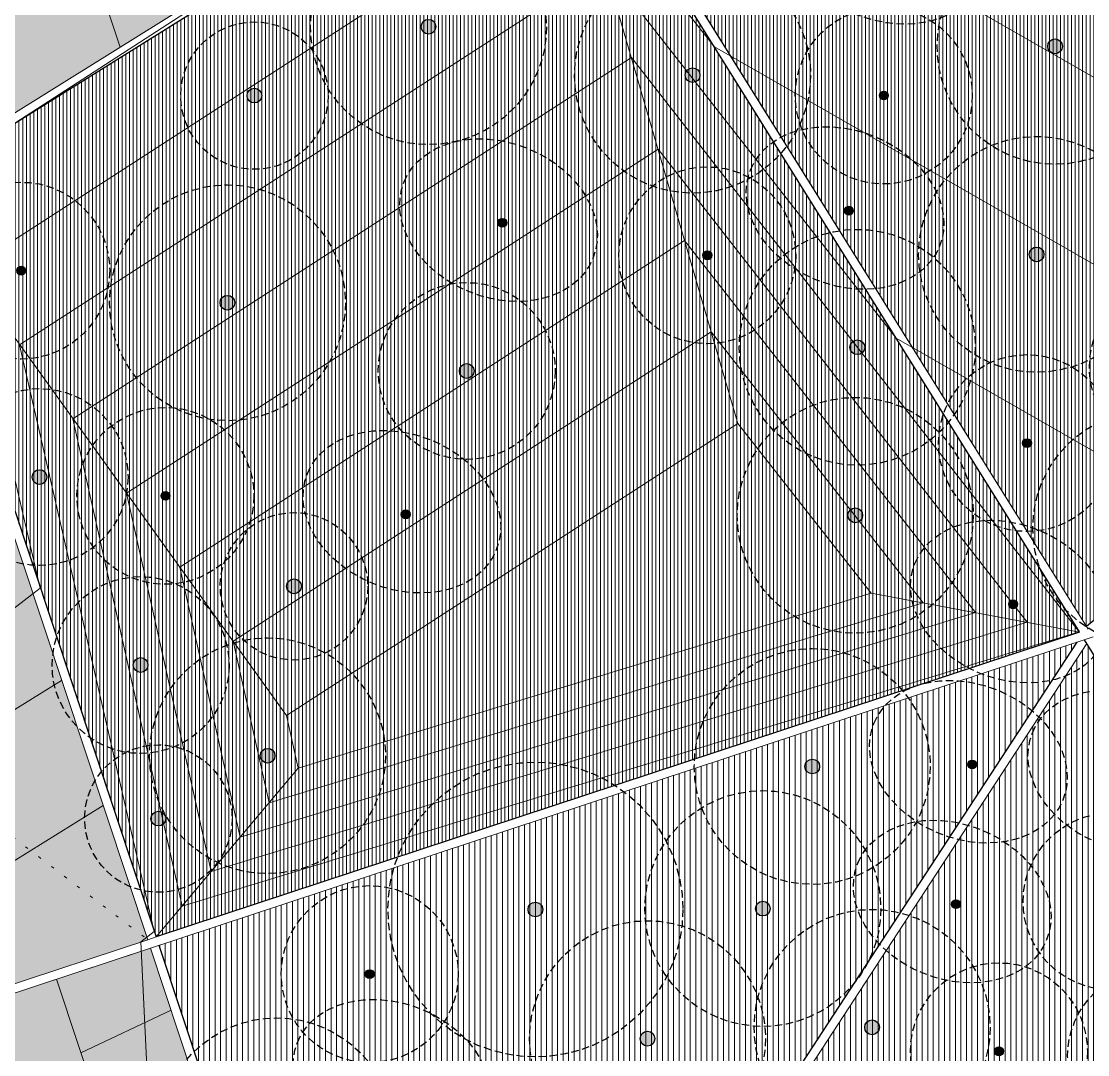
# Model space of a CAD drawing. Header units: metres. Extents: x 678805 to 1359287, y 2747329 to 5497370.
# Drawn here: x 679822.84 to 679858.99, y 2748635.94 to 2748670.99 of the extents above; entities that cross this region are included whole.
import ezdxf
from ezdxf.enums import TextEntityAlignment as Align

# ---------------------------------------------------------------- set-up
doc = ezdxf.new("R2010")
doc.units = ezdxf.units.M
doc.linetypes.add('XREF_MON_GENERAL_LAYOUT$0$ACAD_ISO07W100', pattern=[3, 0, -3])
doc.linetypes.add('XREF_MON_SFT_TREES$0$HIDDEN', pattern=[0.375, 0.25, -0.125])
for name, color, linetype in [('00_XREF_MON_HSC_PAVEMENT', 7, 'Continuous'), ('00_XREF_TWQ_SFT_TREES', 7, 'Continuous'), ('XREF_MON_GENERAL_LAYOUT$0$02-L-Edge Line Step -10cm', 6, 'Continuous'), ('XREF_MON_GENERAL_LAYOUT$0$02-L-Plan Change', 8, 'Continuous'), ('XREF_MON_SFT_TREES$0$SL_TREE_CANOPY', 251, 'XREF_MON_SFT_TREES$0$HIDDEN'), ('XREF_MON_SFT_TREES$0$SL_TREE_TRUNK', 251, 'Continuous')]:
    doc.layers.add(name, color=color, linetype=linetype)
for name, color, linetype, true_color in [('02-L-Waterfeatures 01', 7, 'Continuous', 0x4da6ff), ('XREF_MON_SFT_TREES$0$SL_TREE_ACACIA_ETBAICA', 7, 'Continuous', 0x405700), ('XREF_MON_SFT_TREES$0$SL_TREE_ACACIA_GERRARDII', 7, 'Continuous', 0x4c4c00), ('XREF_MON_SFT_TREES$0$SL_TREE_ACACIA_NILOTICA', 7, 'Continuous', 0x264d00), ('XREF_MON_SFT_TREES$0$SL_TREE_ALBIZIA_LEBBECK', 7, 'Continuous', 0xa3a300), ('XREF_MON_SFT_TREES$0$SL_TREE_BOMBAX_CEIBA', 7, 'Continuous', 0x8f2400), ('XREF_MON_SFT_TREES$0$SL_TREE_MELIA_AZEDARACH', 7, 'Continuous', 0xfcb0fa), ('XREF_MON_SFT_TREES$0$SL_TREE_PROSOPIS_CINERARIA', 7, 'Continuous', 0x5f7f00)]:
    doc.layers.add(name, color=color, linetype=linetype, true_color=true_color)
for name, color, linetype, lineweight in [('XREF_MON_GENERAL_LAYOUT$0$02-L-Level Curves 0.25-0.75m', 33, 'Continuous', 5), ('XREF_MON_GENERAL_LAYOUT$0$02-L-Level Curves 0.50m', 33, 'Continuous', 5), ('XREF_MON_GENERAL_LAYOUT$0$02-L-Level Curves 1m', 37, 'Continuous', 5), ('XREF_MON_GENERAL_LAYOUT$0$02-L-Material Change', 251, 'Continuous', 5), ('XREF_MON_HSC_PAVEMENT$0$03-TR-Pavement_03_Lawn', 74, 'Continuous', 5)]:
    doc.layers.add(name, color=color, linetype=linetype, lineweight=lineweight)
for name, color, linetype, lineweight, true_color in [('XREF_MON_HSC_PAVEMENT$0$02-L-Joints-Paviment_06_Concrete Slab in sittu', 7, 'Continuous', 5, 0x999999), ('XREF_MON_HSC_PAVEMENT$0$03-TR-Pavement_01_Compacted Ground', 7, 'Continuous', 5, 0x5a4f30), ('XREF_MON_HSC_PAVEMENT$0$03-TR-Pavement_02_Sealed Gravel', 7, 'Continuous', 5, 0x38321e), ('XREF_MON_HSC_PAVEMENT$0$03-TR-Pavement_06_Concrete Slab in situ', 7, 'Continuous', 9, 0xf7f7f7)]:
    doc.layers.add(name, color=color, linetype=linetype, lineweight=lineweight, true_color=true_color)
doc.layers.get('XREF_MON_SFT_TREES$0$SL_TREE_ACACIA_ETBAICA').off()
doc.layers.get('XREF_MON_SFT_TREES$0$SL_TREE_ACACIA_GERRARDII').off()
doc.layers.get('XREF_MON_SFT_TREES$0$SL_TREE_ACACIA_NILOTICA').off()
doc.layers.get('XREF_MON_SFT_TREES$0$SL_TREE_ALBIZIA_LEBBECK').off()
doc.layers.get('XREF_MON_SFT_TREES$0$SL_TREE_BOMBAX_CEIBA').off()
doc.layers.get('XREF_MON_SFT_TREES$0$SL_TREE_MELIA_AZEDARACH').off()
doc.layers.get('XREF_MON_SFT_TREES$0$SL_TREE_PROSOPIS_CINERARIA').off()
doc.styles.add('XREF_MON_GENERAL_LAYOUT$0$Standard', font='arial.ttf')

# ---------------------------------------------------------------- blocks, each defined once
blk = doc.blocks.new('XREF_MON_SFT_TREES$0$Bombax_ceiba')
h = blk.add_hatch()
h.set_pattern_fill('ANSI31', color=256, scale=0.1)
edge = h.paths.add_edge_path()
edge.add_arc((0, 0), 3, -25.4481, 334.5519)
at = {"layer": 'XREF_MON_SFT_TREES$0$SL_TREE_TRUNK'}
h = blk.add_hatch(color=256, dxfattribs=at)
h.dxf.hatch_style = 1
edge = h.paths.add_edge_path()
edge.add_arc((0, 0), 0.25, 0, 360)
at = {"layer": 'XREF_MON_SFT_TREES$0$SL_TREE_CANOPY', "linetype": 'XREF_MON_SFT_TREES$0$HIDDEN'}
blk.add_circle((0, 0), 3, dxfattribs=at)
at = {"layer": 'XREF_MON_SFT_TREES$0$SL_TREE_TRUNK'}
blk.add_circle((0, 0), 0.25, dxfattribs=at)
blk = doc.blocks.new('XREF_MON_SFT_TREES$0$Acacia etbaica')
h = blk.add_hatch()
h.set_pattern_fill('ANSI31', color=256, scale=0.1)
edge = h.paths.add_edge_path()
edge.add_arc((0, 0), 3, 0, 360)
at = {"layer": 'XREF_MON_SFT_TREES$0$SL_TREE_TRUNK'}
h = blk.add_hatch(color=256, dxfattribs=at)
h.dxf.hatch_style = 1
edge = h.paths.add_edge_path()
edge.add_arc((0, 0), 0.15, 286.4511, 569.1271)
edge.add_arc((0, 0), 0.15, 209.1271, 286.4511)
at = {"layer": 'XREF_MON_SFT_TREES$0$SL_TREE_CANOPY'}
blk.add_circle((0, 0), 3, dxfattribs=at)
at = {"layer": 'XREF_MON_SFT_TREES$0$SL_TREE_TRUNK'}
blk.add_circle((0, 0), 0.15, dxfattribs=at)
blk.add_circle((0, 0), 0.15, dxfattribs=at)
blk = doc.blocks.new('XREF_MON_SFT_TREES$0$Acacia_gerrardii')
h = blk.add_hatch()
h.set_pattern_fill('ANSI31', color=256, scale=0.1, style=0)
edge = h.paths.add_edge_path()
edge.add_ellipse((-0.079, 0.137), major_axis=(-2.334, 2.546), ratio=0.760082, start_angle=0, end_angle=360)
at = {"layer": 'XREF_MON_SFT_TREES$0$SL_TREE_TRUNK'}
h = blk.add_hatch(color=256, dxfattribs=at)
h.dxf.hatch_style = 1
edge = h.paths.add_edge_path()
edge.add_arc((0, 0), 0.15, -7.3549, 352.6451)
at = {"layer": 'XREF_MON_SFT_TREES$0$SL_TREE_CANOPY'}
blk.add_ellipse((-0.079, 0.137), major_axis=(-2.334, 2.546), ratio=0.760082, dxfattribs=at)
at = {"layer": 'XREF_MON_SFT_TREES$0$SL_TREE_TRUNK'}
blk.add_circle((0, 0), 0.15, dxfattribs=at)
blk.add_circle((0, 0), 0.15, dxfattribs=at)
blk = doc.blocks.new('XREF_MON_SFT_TREES$0$Prosopis_cineraria')
h = blk.add_hatch()
h.set_pattern_fill('ANSI31', color=256, scale=0.1)
edge = h.paths.add_edge_path()
edge.add_arc((0, 0), 4, 0, 360)
at = {"layer": 'XREF_MON_SFT_TREES$0$SL_TREE_TRUNK'}
h = blk.add_hatch(color=256, dxfattribs=at)
h.dxf.hatch_style = 1
edge = h.paths.add_edge_path()
edge.add_arc((0, 0), 0.25, 0, 360)
at = {"layer": 'XREF_MON_SFT_TREES$0$SL_TREE_CANOPY', "linetype": 'XREF_MON_SFT_TREES$0$HIDDEN'}
blk.add_circle((0, 0), 4, dxfattribs=at)
at = {"layer": 'XREF_MON_SFT_TREES$0$SL_TREE_TRUNK'}
blk.add_circle((0, 0), 0.25, dxfattribs=at)
blk = doc.blocks.new('XREF_MON_SFT_TREES$0$Acacia_gerrardii_1')
h = blk.add_hatch()
h.set_pattern_fill('ANSI31', color=256, scale=0.1, style=0)
edge = h.paths.add_edge_path()
edge.add_ellipse((0, 0), major_axis=(-2.995, -1.722), ratio=0.760082, start_angle=0, end_angle=360)
at = {"layer": 'XREF_MON_SFT_TREES$0$SL_TREE_TRUNK'}
h = blk.add_hatch(color=256, dxfattribs=at)
h.dxf.hatch_style = 1
edge = h.paths.add_edge_path()
edge.add_arc((0, 0), 0.15, -7.3549, 352.6451)
at = {"layer": 'XREF_MON_SFT_TREES$0$SL_TREE_CANOPY'}
blk.add_ellipse((0, 0), major_axis=(-2.995, -1.722), ratio=0.760082, dxfattribs=at)
at = {"layer": 'XREF_MON_SFT_TREES$0$SL_TREE_TRUNK'}
blk.add_circle((0, 0), 0.15, dxfattribs=at)
blk.add_circle((0, 0), 0.15, dxfattribs=at)
blk = doc.blocks.new('XREF_MON_SFT_TREES$0$Albizia_lebbeck')
h = blk.add_hatch()
h.set_pattern_fill('ANSI31', color=256, scale=0.1)
edge = h.paths.add_edge_path()
edge.add_arc((0, 0), 5, -25.4481, 334.5519)
at = {"layer": 'XREF_MON_SFT_TREES$0$SL_TREE_TRUNK'}
h = blk.add_hatch(color=256, dxfattribs=at)
h.dxf.hatch_style = 1
edge = h.paths.add_edge_path()
edge.add_arc((0, 0), 0.25, 0, 360)
at = {"layer": 'XREF_MON_SFT_TREES$0$SL_TREE_CANOPY', "linetype": 'XREF_MON_SFT_TREES$0$HIDDEN'}
blk.add_circle((0, 0), 5, dxfattribs=at)
at = {"layer": 'XREF_MON_SFT_TREES$0$SL_TREE_TRUNK'}
blk.add_circle((0, 0), 0.25, dxfattribs=at)
blk = doc.blocks.new('XREF_MON_SFT_TREES$0$Melia_azedarach')
h = blk.add_hatch()
h.set_pattern_fill('ANSI31', color=256, scale=0.1)
edge = h.paths.add_edge_path()
edge.add_arc((0, 0), 2.5, -25.4481, 334.5519)
at = {"layer": 'XREF_MON_SFT_TREES$0$SL_TREE_TRUNK'}
h = blk.add_hatch(color=256, dxfattribs=at)
h.dxf.hatch_style = 1
edge = h.paths.add_edge_path()
edge.add_arc((0, 0), 0.25, 0, 360)
at = {"layer": 'XREF_MON_SFT_TREES$0$SL_TREE_CANOPY', "linetype": 'XREF_MON_SFT_TREES$0$HIDDEN'}
blk.add_circle((0, 0), 2.5, dxfattribs=at)
at = {"layer": 'XREF_MON_SFT_TREES$0$SL_TREE_TRUNK'}
blk.add_circle((0, 0), 0.25, dxfattribs=at)
blk = doc.blocks.new('XREF_MON_SFT_TREES$0$Acacia Nilotica D')
h = blk.add_hatch()
h.set_pattern_fill('ANSI31', color=256, scale=0.1)
edge = h.paths.add_edge_path()
edge.add_arc((0, 0), 4, -0.0001, 359.9999)
at = {"layer": 'XREF_MON_SFT_TREES$0$SL_TREE_TRUNK'}
h = blk.add_hatch(color=256, dxfattribs=at)
h.dxf.hatch_style = 1
edge = h.paths.add_edge_path()
edge.add_arc((0, 0), 0.25, 0, 360)
at = {"layer": 'XREF_MON_SFT_TREES$0$SL_TREE_CANOPY', "linetype": 'XREF_MON_SFT_TREES$0$HIDDEN'}
blk.add_circle((0, 0), 4, dxfattribs=at)
at = {"layer": 'XREF_MON_SFT_TREES$0$SL_TREE_TRUNK'}
blk.add_circle((0, 0), 0.25, dxfattribs=at)
blk = doc.blocks.new('XREF_MON_SFT_TREES$0$Melia_acedarach.B')
h = blk.add_hatch()
h.set_pattern_fill('ANSI31', color=256, scale=0.1, angle=25.45)
edge = h.paths.add_edge_path()
edge.add_arc((0, 0), 2.5, 0, 360)
at = {"layer": 'XREF_MON_SFT_TREES$0$SL_TREE_TRUNK'}
h = blk.add_hatch(color=256, dxfattribs=at)
h.dxf.hatch_style = 1
edge = h.paths.add_edge_path()
edge.add_arc((0, 0), 0.25, 0, 360)
at = {"layer": 'XREF_MON_SFT_TREES$0$SL_TREE_CANOPY', "linetype": 'XREF_MON_SFT_TREES$0$HIDDEN'}
blk.add_circle((0, 0), 2.5, dxfattribs=at)
at = {"layer": 'XREF_MON_SFT_TREES$0$SL_TREE_TRUNK'}
blk.add_circle((0, 0), 0.25, dxfattribs=at)
blk = doc.blocks.new('XREF_MON_SFT_TREES')
at = {"layer": 'XREF_MON_SFT_TREES$0$SL_TREE_ACACIA_ETBAICA', "rotation": 25.44812939262281}
for p in [(679852.077, 2748668.47), (679846.093, 2748663.051), (679822.833, 2748662.531), (679862.047, 2748659.265), (679856.932, 2748656.683), (679827.723, 2748654.894), (679859.8, 2748641.14), (679834.648, 2748638.676), (679855.98, 2748636.057), (679861.309, 2748635.884)]:
    blk.add_blockref('XREF_MON_SFT_TREES$0$Acacia etbaica', p, dxfattribs=at)
at = {"layer": 'XREF_MON_SFT_TREES$0$SL_TREE_ACACIA_GERRARDII', "rotation": 25.44812939262281}
for name, p in [('XREF_MON_SFT_TREES$0$Acacia_gerrardii', (679852.282, 2748673.555)), ('XREF_MON_SFT_TREES$0$Acacia_gerrardii', (679850.893, 2748664.565)), ('XREF_MON_SFT_TREES$0$Acacia_gerrardii', (679839.146, 2748664.154)), ('XREF_MON_SFT_TREES$0$Acacia_gerrardii', (679835.869, 2748654.266)), ('XREF_MON_SFT_TREES$0$Acacia_gerrardii', (679856.464, 2748651.217)), ('XREF_MON_SFT_TREES$0$Acacia_gerrardii_1', (679862.943, 2748648.499)), ('XREF_MON_SFT_TREES$0$Acacia_gerrardii', (679855.074, 2748645.786)), ('XREF_MON_SFT_TREES$0$Acacia_gerrardii', (679860.446, 2748645.47)), ('XREF_MON_SFT_TREES$0$Acacia_gerrardii', (679854.526, 2748641.047)), ('XREF_MON_SFT_TREES$0$Acacia_gerrardii', (679835.528, 2748634.971)), ('XREF_MON_SFT_TREES$0$Acacia_gerrardii', (679840.938, 2748632.078))]:
    blk.add_blockref(name, p, dxfattribs=at)
at = {"layer": 'XREF_MON_SFT_TREES$0$SL_TREE_ACACIA_NILOTICA', "rotation": 25.44819483249446}
for p in [(679836.641, 2748670.802), (679845.594, 2748669.159), (679857.257, 2748663.083), (679851.179, 2748659.932), (679831.185, 2748646.081), (679847.976, 2748640.898)]:
    blk.add_blockref('XREF_MON_SFT_TREES$0$Acacia Nilotica D', p, dxfattribs=at)
at = {"layer": 'XREF_MON_SFT_TREES$0$SL_TREE_ALBIZIA_LEBBECK', "rotation": 25.44812939262281}
for p in [(679840.265, 2748640.867), (679820.075, 2748631.376)]:
    blk.add_blockref('XREF_MON_SFT_TREES$0$Albizia_lebbeck', p, dxfattribs=at)
at = {"layer": 'XREF_MON_SFT_TREES$0$SL_TREE_BOMBAX_CEIBA', "rotation": 25.44812939262281}
for p in [(679837.937, 2748659.129), (679823.454, 2748655.532), (679826.881, 2748649.157)]:
    blk.add_blockref('XREF_MON_SFT_TREES$0$Bombax_ceiba', p, dxfattribs=at)
at = {"layer": 'XREF_MON_SFT_TREES$0$SL_TREE_MELIA_AZEDARACH'}
for p in [(679830.739, 2748668.467), (679832.081, 2748651.826)]:
    blk.add_blockref('XREF_MON_SFT_TREES$0$Melia_acedarach.B', p, dxfattribs=at)
at = {"layer": 'XREF_MON_SFT_TREES$0$SL_TREE_MELIA_AZEDARACH', "rotation": 25.44812939262281}
blk.add_blockref('XREF_MON_SFT_TREES$0$Melia_azedarach', (679827.483, 2748643.951), dxfattribs=at)
at = {"layer": 'XREF_MON_SFT_TREES$0$SL_TREE_PROSOPIS_CINERARIA', "rotation": 25.44812939262281}
for p in [(679857.883, 2748670.137), (679829.825, 2748661.442), (679851.109, 2748654.234), (679861.127, 2748653.8), (679849.651, 2748645.717), (679851.679, 2748636.871), (679844.067, 2748636.487), (679831.493, 2748633.192)]:
    blk.add_blockref('XREF_MON_SFT_TREES$0$Prosopis_cineraria', p, dxfattribs=at)
blk = doc.blocks.new('XREF_MON_HSC_PAVEMENT')
at = {"layer": 'XREF_MON_HSC_PAVEMENT$0$03-TR-Pavement_01_Compacted Ground', "linetype": 'Continuous'}
h = blk.add_hatch(dxfattribs=at)
h.set_pattern_fill('ANSI31', color=256, scale=0.059, angle=45)
h.set_pattern_definition([(90, (652974.11672, 2717198.73223), (-0.187325, 0), [])])
h.paths.add_polyline_path([(679858.96, 2748649.889), (679836.248, 2748615.105), (679870.492, 2748631.4)])
h.paths.add_polyline_path([(679835.729, 2748614.858), (679858.63, 2748649.933), (679827.5, 2748639.652)])
at = {"layer": 'XREF_MON_HSC_PAVEMENT$0$03-TR-Pavement_02_Sealed Gravel', "linetype": 'Continuous'}
h = blk.add_hatch(dxfattribs=at)
h.set_pattern_fill('ANSI31', color=256, scale=0.0393, angle=45)
h.set_pattern_definition([(90, (652974.11672, 2717198.73223), (-0.1247775, 0), [])])
h.paths.add_polyline_path([(679841.116, 2748679.066), (679841.591, 2748678.304), (679842.538, 2748678.895), (679856.351, 2748674.243, -0.229974), (679868.189, 2748662.603), (679869.133, 2748662.933, 0.152361), (679861.981, 2748672.462, 0.16192), (679874.477, 2748673.725, 0.012143), (679876.363, 2748674.627), (679878.9, 2748666.944), (679879.645, 2748667.559), (679869.912, 2748697.029)])
h.paths.add_polyline_path([(679869.416, 2748695.659), (679876.045, 2748675.588, -0.013051), (679874.067, 2748674.637, -0.188869), (679860.297, 2748673.969), (679843.637, 2748679.58)], flags=16)
h.paths.add_polyline_path([(679869.361, 2748695.507), (679875.923, 2748675.638, -0.012541), (679874.026, 2748674.729, -0.188869), (679860.329, 2748674.064), (679843.869, 2748679.608)], flags=0)
at = {"layer": 'XREF_MON_HSC_PAVEMENT$0$03-TR-Pavement_03_Lawn'}
h = blk.add_hatch(dxfattribs=at)
h.set_pattern_fill('ANSI31', color=256, scale=0.0393, angle=45)
h.paths.add_polyline_path([(679874.026, 2748674.729, 0.012541), (679875.923, 2748675.638), (679869.361, 2748695.507), (679843.869, 2748679.608), (679860.329, 2748674.064, 0.188869)])
h.paths.add_polyline_path([(679862.411, 2748672.268, 0.155998), (679874.518, 2748673.634, 0.011469), (679876.304, 2748674.485), (679878.817, 2748666.876), (679858.952, 2748650.465), (679841.644, 2748678.219), (679842.551, 2748678.785), (679856.319, 2748674.148, -0.231359), (679868.128, 2748662.476), (679869.26, 2748662.872, 0.147763)])
h = blk.add_hatch(dxfattribs=at)
h.set_pattern_fill('ANSI31', color=256, scale=0.0393, angle=45)
h.paths.add_polyline_path([(679840.857, 2748678.909), (679818.996, 2748665.274), (679827.404, 2748639.933), (679858.716, 2748650.276)])
at = {"layer": 'XREF_MON_HSC_PAVEMENT$0$03-TR-Pavement_06_Concrete Slab in situ', "linetype": 'Continuous'}
h = blk.add_hatch(color=256, dxfattribs=at)
h.dxf.hatch_style = 1
h.paths.add_polyline_path([(679795.086, 2748702.23), (679748.323, 2748673.068), (679753.916, 2748656.131), (679763.384, 2748640.923), (679762.62, 2748640.448), (679766.019, 2748634.973), (679761.016, 2748631.859), (679765.141, 2748619.371), (679827.121, 2748639.84), (679818.637, 2748665.406), (679840.697, 2748679.165), (679836.266, 2748686.285), (679813.741, 2748672.263)])
h = blk.add_hatch(color=256, dxfattribs=at)
h.dxf.hatch_style = 1
h.paths.add_polyline_path([(679764.86, 2748618.962), (679827.215, 2748639.558), (679835.456, 2748614.728), (679775.663, 2748586.251)])
at = {"layer": 'XREF_MON_HSC_PAVEMENT$0$02-L-Joints-Paviment_06_Concrete Slab in sittu'}
for p, q in [((679824.201, 2748648.638), (679795.075, 2748630.511)), ((679825.611, 2748644.391), (679809.583, 2748634.416)), ((679827.121, 2748639.841), (679765.141, 2748619.371)), ((679827.215, 2748639.558), (679765.14, 2748619.055)), ((679827.912, 2748637.458), (679824.86, 2748636.006))]:
    blk.add_line(p, q, dxfattribs=at)
for points in [[(679826.184, 2748670.113), (679823.461, 2748678.317)], [(679825.535, 2748633.974), (679824.031, 2748638.507)]]:
    blk.add_lwpolyline(points, dxfattribs=at)
blk = doc.blocks.new('XREF_MON_GENERAL_LAYOUT')
at = {"layer": 'XREF_MON_GENERAL_LAYOUT$0$02-L-Edge Line Step -10cm', "ltscale": 0.3}
blk.add_line((679858.716, 2748650.276), (679827.406, 2748639.935), dxfattribs=at)
at = {"layer": 'XREF_MON_GENERAL_LAYOUT$0$02-L-Edge Line Step -10cm', "lineweight": 0, "ltscale": 0.2}
blk.add_line((679827.121, 2748639.841), (679662.299, 2748585.406), dxfattribs=at)
at = {"layer": 'XREF_MON_GENERAL_LAYOUT$0$02-L-Edge Line Step -10cm'}
blk.add_line((679827.5, 2748639.652), (679835.728, 2748614.858), dxfattribs=at)
for points in [[(679858.713, 2748650.28), (679840.857, 2748678.909), (679818.996, 2748665.274), (679827.406, 2748639.935)], [(679879.645, 2748667.559), (679858.954, 2748650.466)], [(679835.728, 2748614.858), (679870.492, 2748631.4), (679858.881, 2748650.016)]]:
    blk.add_lwpolyline(points, dxfattribs=at)
at = {"layer": 'XREF_MON_GENERAL_LAYOUT$0$02-L-Level Curves 0.25-0.75m', "ltscale": 0.3}
for p, q in [((679826.398, 2748654.989), (679844.423, 2748666.653)), ((679844.423, 2748666.653), (679856.941, 2748650.606)), ((679828.207, 2748652.475), (679845.325, 2748663.552)), ((679830.017, 2748649.961), (679846.228, 2748660.451)), ((679846.228, 2748660.451), (679853.412, 2748651.264)), ((679829.271, 2748642.151), (679826.398, 2748654.989)), ((679853.412, 2748651.264), (679831.239, 2748644.488)), ((679856.941, 2748650.606), (679829.271, 2748642.151)), ((679831.239, 2748644.488), (679830.017, 2748649.961))]:
    blk.add_line(p, q, dxfattribs=at)
for points in [[(679764.875, 2748621.244), (679819.612, 2748663.418), (679819.109, 2748665.273), (679837.285, 2748677.035), (679840.728, 2748679.688), (679872.454, 2748661.49), (679888.418, 2748665.026), (679889.68, 2748661.203), (679919.577, 2748670.812), (679919.333, 2748671.551), (679920.89, 2748672.065), (679922.035, 2748671.194), (679931.455, 2748674.304), (679920.455, 2748644.471), (679926.095, 2748646.49)], [(679865.469, 2748617.641), (679859.829, 2748615.621), (679883.35, 2748658.422), (679863.386, 2748653.998), (679852.499, 2748660.243), (679842.618, 2748672.856), (679822.78, 2748660.016), (679827.346, 2748640.116), (679826.889, 2748639.765), (679828.162, 2748613.189), (679776.334, 2748575.889), (679765.77, 2748570.197)]]:
    blk.add_lwpolyline(points, dxfattribs=at)
at = {"layer": 'XREF_MON_GENERAL_LAYOUT$0$02-L-Level Curves 0.50m', "ltscale": 0.3}
for p, q in [((679845.325, 2748663.552), (679855.181, 2748650.934)), ((679830.255, 2748643.319), (679828.207, 2748652.475)), ((679855.181, 2748650.934), (679830.255, 2748643.319))]:
    blk.add_line(p, q, dxfattribs=at)
blk.add_lwpolyline([(679753.592, 2748579.931), (679793.688, 2748607.344), (679793.655, 2748628.788), (679823.479, 2748651.767), (679820.972, 2748662.529), (679841.715, 2748675.959), (679846.336, 2748670.125), (679867.92, 2748657.744), (679889.261, 2748662.473), (679889.841, 2748660.716), (679907.419, 2748666.366), (679890.142, 2748630.046), (679895.782, 2748632.065)], dxfattribs=at)
at = {"layer": 'XREF_MON_GENERAL_LAYOUT$0$02-L-Level Curves 1m', "ltscale": 0.3}
for p, q in [((679831.826, 2748647.446), (679847.13, 2748657.35)), ((679847.13, 2748657.35), (679851.647, 2748651.592)), ((679851.647, 2748651.592), (679832.223, 2748645.656)), ((679832.223, 2748645.656), (679831.826, 2748647.446))]:
    blk.add_line(p, q, dxfattribs=at)
blk.add_lwpolyline([(679858.705, 2748650.278), (679828.287, 2748640.982), (679824.588, 2748657.504), (679843.521, 2748669.754), (679858.705, 2748650.278)], dxfattribs=at)
at = {"layer": 'XREF_MON_GENERAL_LAYOUT$0$02-L-Material Change', "lineweight": 0, "ltscale": 0.2}
blk.add_line((679859.174, 2748650.113), (679662.107, 2748585.032), dxfattribs=at)
at = {"layer": 'XREF_MON_GENERAL_LAYOUT$0$02-L-Material Change', "ltscale": 0.3}
blk.add_line((679827.215, 2748639.558), (679835.455, 2748614.728), dxfattribs=at)
at = {"layer": 'XREF_MON_GENERAL_LAYOUT$0$02-L-Material Change', "linetype": 'XREF_MON_GENERAL_LAYOUT$0$ACAD_ISO07W100', "ltscale": 0.15}
blk.add_lwpolyline([(679759.998, 2748691.012), (679827.121, 2748639.841)], dxfattribs=at)
at = {"layer": 'XREF_MON_GENERAL_LAYOUT$0$02-L-Material Change'}
for points in [[(679840.697, 2748679.165), (679818.637, 2748665.406), (679827.121, 2748639.841)], [(679841.115, 2748679.068), (679859.008, 2748650.374)]]:
    blk.add_lwpolyline(points, dxfattribs=at)
for points in [[(679841.589, 2748678.303), (679842.538, 2748678.895), (679856.351, 2748674.243, -0.229974), (679868.189, 2748662.603)], [(679841.641, 2748678.218), (679842.551, 2748678.785), (679856.319, 2748674.148, -0.231359), (679868.128, 2748662.476)]]:
    blk.add_lwpolyline(points, format="xyb", dxfattribs=at)
at = {"layer": 'XREF_MON_GENERAL_LAYOUT$0$02-L-Material Change', "lineweight": 0, "ltscale": 0.2}
blk.add_lwpolyline([(679885.88, 2748672.71), (679858.954, 2748650.466)], dxfattribs=at)
at = {"layer": 'XREF_MON_GENERAL_LAYOUT$0$02-L-Material Change'}
blk.add_lwpolyline([(679831.826, 2748647.446), (679847.13, 2748657.35), (679851.647, 2748651.592), (679832.223, 2748645.656)], close=True, dxfattribs=at)
at = {"layer": 'XREF_MON_GENERAL_LAYOUT$0$02-L-Material Change', "ltscale": 0.3}
for points in [[(679835.728, 2748614.858), (679858.63, 2748649.933)], [(679836.248, 2748615.105), (679858.96, 2748649.889)], [(679827.406, 2748639.935), (679827.121, 2748639.841)]]:
    blk.add_lwpolyline(points, dxfattribs=at)
at = {"layer": 'XREF_MON_GENERAL_LAYOUT$0$02-L-Plan Change', "lineweight": 0, "ltscale": 0.2}
blk.add_line((679858.954, 2748650.466), (679836.358, 2748686.694), dxfattribs=at)
for points in [[(679847.13, 2748657.35), (679840.857, 2748678.909)], [(679831.826, 2748647.446), (679818.996, 2748665.274)], [(679851.647, 2748651.592), (679858.716, 2748650.276)], [(679832.223, 2748645.656), (679827.406, 2748639.935)]]:
    blk.add_lwpolyline(points, dxfattribs=at)
blk.add_lwpolyline([(679831.826, 2748647.446), (679847.13, 2748657.35), (679851.647, 2748651.592), (679832.223, 2748645.656)], close=True, dxfattribs=at)
at = {"layer": 'XREF_MON_GENERAL_LAYOUT$0$02-L-Plan Change', "ltscale": 0.3}
blk.add_lwpolyline([(679835.728, 2748614.858), (679858.63, 2748649.933)], dxfattribs=at)
at = {"style": 'XREF_MON_GENERAL_LAYOUT$0$Standard'}
for tag, rotation, p in [('604,00', 330.2643, (679905.77, 2748776.558)), ('603,00', 330.2643, (679901.861, 2748753.477)), ('600,00', 133.826, (679944.597, 2748745.153)), ('602,00', 330.2643, (679883.319, 2748738.727)), ('601,00', 117.8906, (679920.972, 2748732.87)), ('601,00', 330.2643, (679864.777, 2748723.976)), ('600,00', 40.8833, (679777.405, 2748705.444, 1.17)), ('602,00', 330.2643, (679941.275, 2748705.483)), ('601,00', 40.8833, (679701.798, 2748703.889, 1.17)), ('598,00', 62.091, (679810.267, 2748702.619)), ('600,00', 330.2643, (679877.781, 2748691.131)), ('600,00', 19.5511, (679920.444, 2748685.496)), ('601,00', 330.2643, (679934.813, 2748683.804)), ('599,00', 330.2643, (679854.567, 2748679.061)), ('600,00', 88.3928, (679743.913, 2748675.572)), ('599,00', 20.6086, (679924.26, 2748675.216)), ('601,00', 88.3928, (679728.035, 2748671.318, -2)), ('602,00', 88.3928, (679711.826, 2748665.966, -1)), ('603,00', 88.3928, (679695.615, 2748660.611)), ('599,00', 40.8833, (679788.807, 2748655.829, 1.17)), ('601,00', 40.8833, (679627.612, 2748644.603, 1.17)), ('603,00', 41.7058, (679702.499, 2748628.484, 1.17)), ('600,00', 40.8833, (679645.925, 2748597.926, 1.17)), ('599,00', 34.2277, (679673.574, 2748555.136, 5.34))]:
    blk.add_attdef(tag, text='', height=1, rotation=rotation, dxfattribs=at).set_placement(p, align=Align.MIDDLE)
at = {"ltscale": 0.3, "style": 'XREF_MON_GENERAL_LAYOUT$0$Standard'}
for tag, rotation, p in [('603,50', 330.2643, (679911.501, 2748760.57)), ('602,50', 330.2643, (679892.865, 2748745.846)), ('600,50', 133.826, (679933.048, 2748738.729)), ('601,50', 330.2643, (679873.581, 2748731.671)), ('601,50', 101.2857, (679909.522, 2748726.945)), ('602,50', 330.2643, (679948.625, 2748713.86)), ('600,50', 39.606, (679743.243, 2748706.971)), ('600,50', 330.2643, (679880.266, 2748702.726)), ('600,50', 17.3537, (679917.615, 2748690.554)), ('599,50', 330.2643, (679867.197, 2748684.716)), ('599,50', 18.8944, (679921.71, 2748680.578)), ('599,50', 39.606, (679778.991, 2748677.241)), ('600,50', 88.3928, (679735.925, 2748673.586)), ('601,50', 88.3928, (679719.906, 2748668.581)), ('602,50', 88.3928, (679703.474, 2748663.452)), ('601,50', 39.606, (679610.513, 2748662.061)), ('598,50', 330.2643, (679861.765, 2748662.397)), ('600,00', 41.7058, (679752.308, 2748637.685)), ('601,00', 41.7058, (679736.044, 2748634.538)), ('599,00', 35.0835, (679763.043, 2748634.415, 1.17)), ('602,00', 41.7058, (679720.174, 2748633.096, 1.17)), ('600,00', 35.0835, (679747.063, 2748629.903, 1.17)), ('601,00', 35.0835, (679731.246, 2748625.239, 1.17)), ('600,50', 39.606, (679636.92, 2748621.339)), ('602,00', 35.0835, (679715.4, 2748620.639, 1.17)), ('599,50', 28.7604, (679659.482, 2748574.323))]:
    blk.add_attdef(tag, text='', height=1, rotation=rotation, dxfattribs=at).set_placement(p, align=Align.MIDDLE)

msp = doc.modelspace()

# ---------------------------------------------------------------- block references
at = {"layer": '00_XREF_MON_HSC_PAVEMENT'}
msp.add_blockref('XREF_MON_HSC_PAVEMENT', (0, 0), dxfattribs=at)
at = {"layer": '00_XREF_TWQ_SFT_TREES'}
msp.add_blockref('XREF_MON_SFT_TREES', (0, 0), dxfattribs=at)
at = {"layer": '02-L-Waterfeatures 01', "color": 18, "true_color": 0x000000}
msp.add_blockref('XREF_MON_GENERAL_LAYOUT', (0, 0), dxfattribs=at)

doc.saveas('drawing.dxf')
